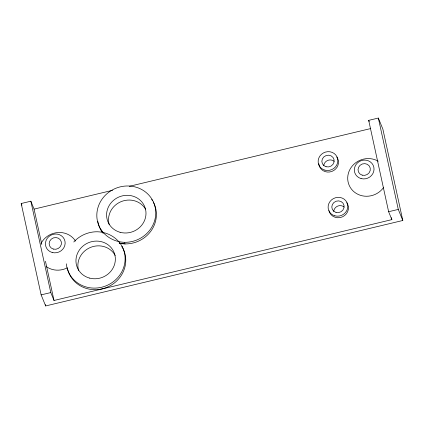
<?xml version="1.0" encoding="UTF-8"?>
<svg xmlns="http://www.w3.org/2000/svg" width="424" height="424" viewBox="0 0 424 424"><rect width="100%" height="100%" fill="white"/><g stroke="black" fill="none" stroke-linecap="round" stroke-linejoin="round"><path stroke-width="0.64" d="M30.851 201.204L50.79 292.571L54.012 300.478L391.856 219.632L388.628 211.724L368.695 120.363L378.346 118.052L382.867 129.124L402.8 220.485L45.654 305.948L41.133 294.876L21.2 203.515L30.851 201.204L34.079 209.112L41.801 244.5M34.079 209.112L112.588 190.323M129.32 186.322L370.634 128.578M41.133 294.876L50.79 292.571M388.628 211.724L398.284 209.414L402.8 220.485M119.176 243.058L125.223 243.906M121.863 246.726L122.631 247.775M100.599 229.474L103.286 233.147M368.695 120.363L369.193 121.577M21.2 203.515L21.916 205.264M378.346 118.052L398.284 209.414M391.437 217.703L391.856 219.632M45.453 261.226L54.012 300.478M45.373 304.66L45.654 305.948M109.222 224.694A19.88 18.672 -22.2 0 1 120.851 201.744A19.88 18.672 -22.2 0 1 145.543 209.175M78.583 270.48A19.88 18.672 -22.2 0 1 90.513 247.404A19.88 18.672 -22.2 0 1 115.201 255.487M323.782 165.736A6.212 5.835 -22.2 0 1 327.657 160.447A6.212 5.835 -22.2 0 1 334.16 161.364M333.752 211.422A6.212 5.835 -22.2 0 1 337.626 206.133A6.212 5.835 -22.2 0 1 344.129 207.044M67.374 267.783A19.88 18.672 -22.2 0 1 46.136 266.495M41.075 243.307A19.88 18.672 -22.2 0 1 58.062 232.522A19.88 18.672 -22.2 0 1 75.53 241.086M383.519 187.588A19.88 18.672 -22.2 0 1 356.224 193.392A19.88 18.672 -22.2 0 1 351.056 167.586A19.88 18.672 -22.2 0 1 378.24 161.226M153.271 201.994A29.722 27.91 -22.2 0 1 149.847 232.474A29.722 27.91 -22.2 0 1 119.504 243.286M102.921 233.057A29.722 27.91 -22.2 0 1 97.843 221.45M151.675 199.397A29.722 27.91 -22.2 0 1 152.354 200.419M122.033 246.72A29.722 27.91 -22.2 0 1 106.572 287.467A29.722 27.91 -22.2 0 1 67.437 268.424M66.314 263.829A29.722 27.91 -22.2 0 0 103.8 286.645A29.722 27.91 -22.2 0 0 121.985 246.196C117.035 237.376 107.389 232.039 97.366 231.764A29.722 27.91 -22.2 0 0 73.781 241.987M336.799 157.028A9.943 9.333 -22.2 0 1 331.881 171.418A9.943 9.333 -22.2 0 1 318.811 163.754M346.763 202.709A9.943 9.333 -22.2 0 1 342.449 216.85A9.943 9.333 -22.2 0 1 328.955 210.649M124.577 242.327C114.554 242.046 104.908 236.714 99.953 227.895A29.722 27.91 -22.2 0 1 117.835 187.541A29.722 27.91 -22.2 0 1 155.56 209.652A29.722 27.91 -22.2 0 1 124.577 242.327M52.2 252.487A9.943 9.333 -22.2 0 0 64.951 241.113A9.943 9.333 -22.2 0 0 48.744 236.666A9.943 9.333 -22.2 0 0 52.2 252.487M53.36 249.089A6.212 5.835 -22.2 0 0 61.332 241.977A6.212 5.835 -22.2 0 0 51.203 239.2A6.212 5.835 -22.2 0 0 53.36 249.089M361.084 178.573A9.943 9.333 -22.2 0 0 373.836 167.199A9.943 9.333 -22.2 0 0 357.628 162.752A9.943 9.333 -22.2 0 0 361.084 178.573M362.244 175.176A6.212 5.835 -22.2 0 0 370.216 168.063A6.212 5.835 -22.2 0 0 360.087 165.286A6.212 5.835 -22.2 0 0 362.244 175.176M120.087 232.288A19.88 18.672 -22.2 0 0 145.591 209.53A19.88 18.672 -22.2 0 0 113.182 200.637A19.88 18.672 -22.2 0 0 120.087 232.288M89.453 278.07A19.88 18.672 -22.2 0 0 114.957 255.317A19.88 18.672 -22.2 0 0 82.547 246.424A19.88 18.672 -22.2 0 0 89.453 278.07M324.895 170.146A9.943 9.333 -22.2 0 0 337.647 158.767A9.943 9.333 -22.2 0 0 321.445 154.32A9.943 9.333 -22.2 0 0 324.895 170.146M326.061 166.743A6.212 5.835 -22.2 0 0 334.033 159.636A6.212 5.835 -22.2 0 0 323.904 156.853A6.212 5.835 -22.2 0 0 326.061 166.743M334.865 215.827A9.943 9.333 -22.2 0 0 347.616 204.448A9.943 9.333 -22.2 0 0 331.409 200.001A9.943 9.333 -22.2 0 0 334.865 215.827M336.025 212.424A6.212 5.835 -22.2 0 0 343.996 205.317A6.212 5.835 -22.2 0 0 333.868 202.534A6.212 5.835 -22.2 0 0 336.025 212.424"/></g></svg>
